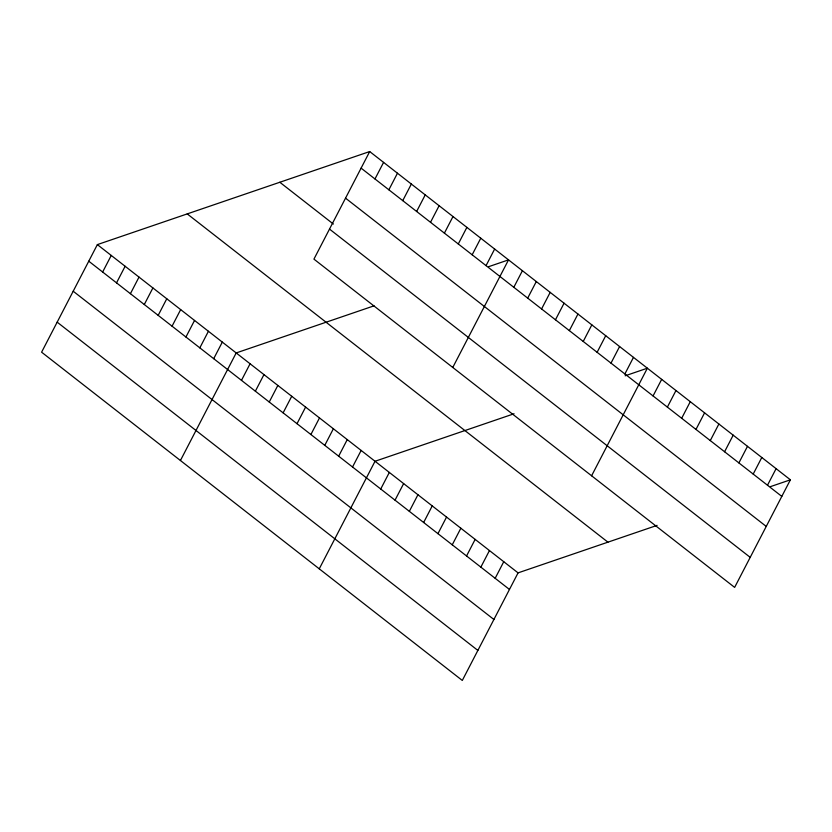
<?xml version="1.0" encoding="UTF-8"?>
<svg xmlns="http://www.w3.org/2000/svg" width="832" height="832" viewBox="0 0 832 832"><rect width="100%" height="100%" fill="white"/><g stroke="black" fill="none" stroke-linecap="round" stroke-linejoin="round"><path stroke-width="1.25" d="M369.699 151.549L313.934 259.126L734.635 587.392L790.4 479.814L369.699 151.549L97.365 244.608L41.6 352.186L462.301 680.451L518.066 572.874L657.093 525.366M102.648 272.022L111.238 255.445M116.532 282.859L125.122 266.282M130.416 293.696L139.006 277.108M144.3 304.522L152.89 287.945M158.184 315.359L166.774 298.771M172.068 326.186L180.658 309.608M185.942 337.022L194.542 320.445M199.826 347.859L208.426 331.271M213.71 358.686L222.31 342.108M180.43 460.512L236.194 352.934L374.078 305.822M241.478 380.359L250.078 363.771M255.362 391.186L263.962 374.608M374.982 178.963L383.583 162.386M269.246 402.022L277.836 385.434M388.866 189.8L397.467 173.212M283.13 412.849L291.72 396.271M402.75 200.626L411.351 184.049M297.014 423.686L305.604 407.108M416.634 211.463L425.235 194.886M310.898 434.522L319.488 417.934M430.518 222.3L439.119 205.712M324.782 445.349L333.372 428.771M444.402 233.126L452.993 216.549M338.666 456.186L347.256 439.598M458.286 243.963L466.877 227.375M352.539 467.012L361.14 450.434M472.17 254.8L480.761 238.212M319.259 568.838L375.024 461.271L514.051 413.764M486.054 265.626L494.645 249.049M380.734 489.008L389.324 472.43M452.774 367.453L508.529 259.875L488.561 266.708M395.034 500.167L403.634 483.59M513.822 287.29L522.413 270.712M409.344 511.337L417.934 494.749M527.696 298.126L536.297 281.549M423.644 522.496L432.234 505.908M541.58 308.963L550.181 292.375M437.944 533.655L446.545 517.067M555.464 319.79L564.065 303.212M452.254 544.814L460.845 528.237M569.348 330.626L577.949 314.038M466.554 555.974L475.145 539.396M583.232 341.453L591.833 324.875M480.854 567.133L489.455 550.555M597.116 352.29L605.717 335.712M495.165 578.302L503.755 561.714M611 363.126L619.59 346.538M624.884 373.953L633.474 357.375M591.604 475.779L647.358 368.202L625.175 375.794M653.068 395.949L661.669 379.371M667.378 407.108L675.969 390.53M681.678 418.267L690.269 401.69M695.978 429.437L704.579 412.849M710.289 440.596L718.879 424.008M724.589 451.755L733.19 435.167M738.889 462.914L747.49 446.337M753.199 474.074L761.79 457.496M767.499 485.233L776.1 468.655M770.432 486.637L790.4 479.814M361.098 168.137L781.81 496.402M345.54 198.162L766.241 526.427M279.822 182.26L333.372 224.047M329.503 229.091L750.204 557.357M187.231 213.897L607.932 542.162M97.365 244.608L518.066 572.874M88.764 261.196L509.465 589.462M73.195 291.221L493.906 619.486M57.169 322.161L477.87 650.426"/></g></svg>
